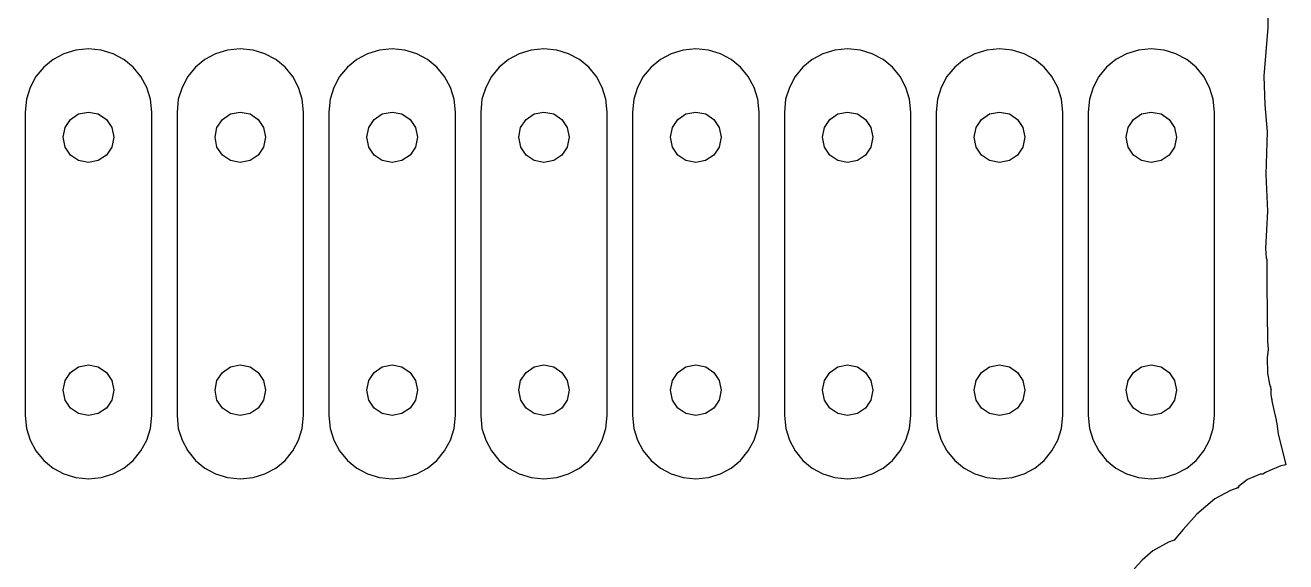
# Model space of a CAD drawing. Extents: x -2300 to 2026, y -6513 to 1502.
# Drawn here: x -2061.4 to -1961.8, y -3732.3 to -3689.8 of the extents above; entities that cross this region are included whole.
import ezdxf

# ---------------------------------------------------------------- set-up
doc = ezdxf.new("R2010")
doc.units = 0

msp = doc.modelspace()

# ---------------------------------------------------------------- linework, layer by layer
at = {"layer": 'Layer 1'}
for p, q in [((-1963.209468, -3685.969521), (-1963.239969, -3690.010221)), ((-1963.239969, -3690.010221), (-1963.546398, -3693.854921)), ((-2058.389872, -3692.091734), (-2059.239378, -3692.551688)), ((-2057.450143, -3691.801235), (-2058.389872, -3692.091734)), ((-2056.44, -3691.7), (-2057.450143, -3691.801235)), ((-2056.44019, -3691.70003), (-2056.44, -3691.7)), ((-2055.430048, -3691.801265), (-2056.44019, -3691.70003)), ((-2054.490321, -3692.091764), (-2055.430048, -3691.801265)), ((-2053.640818, -3692.551718), (-2054.490321, -3692.091764)), ((-2046.389872, -3692.091734), (-2047.239378, -3692.551688)), ((-2045.450143, -3691.801235), (-2046.389872, -3692.091734)), ((-2044.44, -3691.7), (-2045.450143, -3691.801235)), ((-2044.44019, -3691.70003), (-2044.44, -3691.7)), ((-2043.430048, -3691.801265), (-2044.44019, -3691.70003)), ((-2042.490321, -3692.091764), (-2043.430048, -3691.801265)), ((-2041.640818, -3692.551718), (-2042.490321, -3692.091764)), ((-2034.389884, -3692.091734), (-2035.239394, -3692.551688)), ((-2033.450149, -3691.801235), (-2034.389884, -3692.091734)), ((-2032.44, -3691.7), (-2033.450149, -3691.801235)), ((-2032.44019, -3691.70003), (-2032.44, -3691.7)), ((-2031.430048, -3691.801265), (-2032.44019, -3691.70003)), ((-2030.490321, -3692.091764), (-2031.430048, -3691.801265)), ((-2029.640818, -3692.551718), (-2030.490321, -3692.091764)), ((-2022.389881, -3692.091734), (-2023.239387, -3692.551688)), ((-2021.450149, -3691.801235), (-2022.389881, -3692.091734)), ((-2020.44, -3691.7), (-2021.450149, -3691.801235)), ((-2020.44019, -3691.70003), (-2020.44, -3691.7)), ((-2019.430048, -3691.801265), (-2020.44019, -3691.70003)), ((-2018.490321, -3692.091764), (-2019.430048, -3691.801265)), ((-2017.640818, -3692.551718), (-2018.490321, -3692.091764)), ((-2010.389872, -3692.091734), (-2011.239378, -3692.551688)), ((-2009.450143, -3691.801235), (-2010.389872, -3692.091734)), ((-2008.44, -3691.7), (-2009.450143, -3691.801235)), ((-2008.44019, -3691.70003), (-2008.44, -3691.7)), ((-2007.430048, -3691.801265), (-2008.44019, -3691.70003)), ((-2006.490321, -3692.091764), (-2007.430048, -3691.801265)), ((-2005.640818, -3692.551718), (-2006.490321, -3692.091764)), ((-1998.389872, -3692.091734), (-1999.239378, -3692.551688)), ((-1997.450143, -3691.801235), (-1998.389872, -3692.091734)), ((-1996.44, -3691.7), (-1997.450143, -3691.801235)), ((-1996.44019, -3691.70003), (-1996.44, -3691.7)), ((-1995.430048, -3691.801265), (-1996.44019, -3691.70003)), ((-1994.490321, -3692.091764), (-1995.430048, -3691.801265)), ((-1993.640818, -3692.551718), (-1994.490321, -3692.091764)), ((-1986.389872, -3692.091734), (-1987.239378, -3692.551688)), ((-1985.450143, -3691.801235), (-1986.389872, -3692.091734)), ((-1984.44, -3691.7), (-1985.450143, -3691.801235)), ((-1984.44019, -3691.70003), (-1984.44, -3691.7)), ((-1983.430048, -3691.801265), (-1984.44019, -3691.70003)), ((-1982.490321, -3692.091764), (-1983.430048, -3691.801265)), ((-1981.640818, -3692.551718), (-1982.490321, -3692.091764)), ((-1974.389872, -3692.091734), (-1975.239378, -3692.551688)), ((-1973.450143, -3691.801235), (-1974.389872, -3692.091734)), ((-1972.44, -3691.7), (-1973.450143, -3691.801235)), ((-1972.44019, -3691.70003), (-1972.44, -3691.7)), ((-1971.430048, -3691.801265), (-1972.44019, -3691.70003)), ((-1970.490321, -3692.091764), (-1971.430048, -3691.801265)), ((-1969.640818, -3692.551718), (-1970.490321, -3692.091764)), ((-2059.978851, -3693.161288), (-2060.588481, -3693.900725)), ((-2059.239378, -3692.551688), (-2059.978851, -3693.161288)), ((-2052.901349, -3693.161318), (-2053.640818, -3692.551718)), ((-2052.291723, -3693.900755), (-2052.901349, -3693.161318)), ((-2047.978851, -3693.161288), (-2048.588481, -3693.900725)), ((-2047.239378, -3692.551688), (-2047.978851, -3693.161288)), ((-2040.901349, -3693.161318), (-2041.640818, -3692.551718)), ((-2040.291723, -3693.900755), (-2040.901349, -3693.161318)), ((-2035.978869, -3693.161288), (-2036.5885, -3693.900725)), ((-2035.239394, -3692.551688), (-2035.978869, -3693.161288)), ((-2028.901349, -3693.161318), (-2029.640818, -3692.551718)), ((-2028.291723, -3693.900755), (-2028.901349, -3693.161318)), ((-2023.978859, -3693.161288), (-2024.588486, -3693.900725)), ((-2023.239387, -3692.551688), (-2023.978859, -3693.161288)), ((-2016.901349, -3693.161318), (-2017.640818, -3692.551718)), ((-2016.291723, -3693.900755), (-2016.901349, -3693.161318)), ((-2011.978851, -3693.161288), (-2012.588481, -3693.900725)), ((-2011.239378, -3692.551688), (-2011.978851, -3693.161288)), ((-2004.901349, -3693.161318), (-2005.640818, -3692.551718)), ((-2004.291723, -3693.900755), (-2004.901349, -3693.161318)), ((-1999.978851, -3693.161288), (-2000.588481, -3693.900725)), ((-1999.239378, -3692.551688), (-1999.978851, -3693.161288)), ((-1992.901349, -3693.161318), (-1993.640818, -3692.551718)), ((-1992.291723, -3693.900755), (-1992.901349, -3693.161318)), ((-1987.978851, -3693.161288), (-1988.588481, -3693.900725)), ((-1987.239378, -3692.551688), (-1987.978851, -3693.161288)), ((-1980.901349, -3693.161318), (-1981.640818, -3692.551718)), ((-1980.291723, -3693.900755), (-1980.901349, -3693.161318)), ((-1975.978851, -3693.161288), (-1976.588481, -3693.900725)), ((-1975.239378, -3692.551688), (-1975.978851, -3693.161288)), ((-1968.901349, -3693.161318), (-1969.640818, -3692.551718)), ((-1968.291723, -3693.900755), (-1968.901349, -3693.161318)), ((-2060.588481, -3693.900725), (-2061.048457, -3694.75019)), ((-2051.83175, -3694.75022), (-2052.291723, -3693.900755)), ((-2048.588481, -3693.900725), (-2049.048457, -3694.75019)), ((-2039.83175, -3694.75022), (-2040.291723, -3693.900755)), ((-2036.5885, -3693.900725), (-2037.048477, -3694.75019)), ((-2027.83175, -3694.75022), (-2028.291723, -3693.900755)), ((-2024.588486, -3693.900725), (-2025.04846, -3694.75019)), ((-2015.83175, -3694.75022), (-2016.291723, -3693.900755)), ((-2012.588481, -3693.900725), (-2013.048457, -3694.75019)), ((-2003.83175, -3694.75022), (-2004.291723, -3693.900755)), ((-2000.588481, -3693.900725), (-2001.048457, -3694.75019)), ((-1991.83175, -3694.75022), (-1992.291723, -3693.900755)), ((-1988.588481, -3693.900725), (-1989.048457, -3694.75019)), ((-1979.83175, -3694.75022), (-1980.291723, -3693.900755)), ((-1976.588481, -3693.900725), (-1977.048457, -3694.75019)), ((-1967.83175, -3694.75022), (-1968.291723, -3693.900755)), ((-1963.546398, -3693.854921), (-1963.458017, -3696.146309)), ((-2061.048457, -3694.75019), (-2061.33897, -3695.689875)), ((-2051.541239, -3695.689905), (-2051.83175, -3694.75022)), ((-2049.048457, -3694.75019), (-2049.33897, -3695.689875)), ((-2039.541239, -3695.689905), (-2039.83175, -3694.75022)), ((-2037.048477, -3694.75019), (-2037.33899, -3695.689875)), ((-2027.541239, -3695.689905), (-2027.83175, -3694.75022)), ((-2025.04846, -3694.75019), (-2025.338971, -3695.689875)), ((-2015.541239, -3695.689905), (-2015.83175, -3694.75022)), ((-2013.048457, -3694.75019), (-2013.33897, -3695.689875)), ((-2003.541239, -3695.689905), (-2003.83175, -3694.75022)), ((-2001.048457, -3694.75019), (-2001.33897, -3695.689875)), ((-1991.541239, -3695.689905), (-1991.83175, -3694.75022)), ((-1989.048457, -3694.75019), (-1989.33897, -3695.689875)), ((-1979.541239, -3695.689905), (-1979.83175, -3694.75022)), ((-1977.048457, -3694.75019), (-1977.33897, -3695.689875)), ((-1967.541239, -3695.689905), (-1967.83175, -3694.75022)), ((-2061.33897, -3695.689875), (-2061.44021, -3696.69997)), ((-2051.44, -3696.7), (-2051.541239, -3695.689905)), ((-2049.33897, -3695.689875), (-2049.44021, -3696.69997)), ((-2039.44, -3696.7), (-2039.541239, -3695.689905)), ((-2037.33899, -3695.689875), (-2037.44023, -3696.69997)), ((-2027.44, -3696.7), (-2027.541239, -3695.689905)), ((-2025.338971, -3695.689875), (-2025.44021, -3696.69997)), ((-2015.44, -3696.7), (-2015.541239, -3695.689905)), ((-2013.33897, -3695.689875), (-2013.44021, -3696.69997)), ((-2003.44, -3696.7), (-2003.541239, -3695.689905)), ((-2001.33897, -3695.689875), (-2001.44021, -3696.69997)), ((-1991.44, -3696.7), (-1991.541239, -3695.689905)), ((-1989.33897, -3695.689875), (-1989.44021, -3696.69997)), ((-1979.44, -3696.7), (-1979.541239, -3695.689905)), ((-1977.33897, -3695.689875), (-1977.44021, -3696.69997)), ((-1967.44, -3696.7), (-1967.541239, -3695.689905)), ((-1963.458017, -3696.146309), (-1963.296293, -3698.264351)), ((-2061.44021, -3696.69997), (-2061.44, -3720.7)), ((-2057.85418, -3697.285888), (-2057.218501, -3696.857306)), ((-2057.218501, -3696.857306), (-2056.44, -3696.69997)), ((-2056.44, -3696.69997), (-2055.661412, -3696.857099)), ((-2056.44, -3696.69997), (-2056.44, -3696.69997)), ((-2055.661412, -3696.857099), (-2055.025703, -3697.28565)), ((-2051.4396, -3720.7), (-2051.44, -3696.7)), ((-2049.44021, -3696.69997), (-2049.44, -3720.7)), ((-2045.854171, -3697.285888), (-2045.218492, -3696.857306)), ((-2045.218492, -3696.857306), (-2044.44, -3696.69997)), ((-2044.44, -3696.69997), (-2043.661412, -3696.857099)), ((-2044.44, -3696.69997), (-2044.44, -3696.69997)), ((-2043.661412, -3696.857099), (-2043.025703, -3697.28565)), ((-2039.4396, -3720.7), (-2039.44, -3696.7)), ((-2037.44023, -3696.69997), (-2037.44, -3720.7)), ((-2033.85418, -3697.285888), (-2033.218501, -3696.857306)), ((-2033.218501, -3696.857306), (-2032.44, -3696.69997)), ((-2032.44, -3696.69997), (-2031.661412, -3696.857099)), ((-2032.44, -3696.69997), (-2032.44, -3696.69997)), ((-2031.661412, -3696.857099), (-2031.025703, -3697.28565)), ((-2027.43958, -3720.7), (-2027.44, -3696.7)), ((-2025.44021, -3696.69997), (-2025.44, -3720.7)), ((-2021.85418, -3697.285888), (-2021.218501, -3696.857306)), ((-2021.218501, -3696.857306), (-2020.44, -3696.69997)), ((-2020.44, -3696.69997), (-2019.661412, -3696.857099)), ((-2020.44, -3696.69997), (-2020.44, -3696.69997)), ((-2019.661412, -3696.857099), (-2019.025703, -3697.28565)), ((-2015.4396, -3720.7), (-2015.44, -3696.7)), ((-2013.44021, -3696.69997), (-2013.44, -3720.7)), ((-2009.854162, -3697.285888), (-2009.218489, -3696.857306)), ((-2009.218489, -3696.857306), (-2008.44, -3696.69997)), ((-2008.44, -3696.69997), (-2007.661412, -3696.857099)), ((-2008.44, -3696.69997), (-2008.44, -3696.69997)), ((-2007.661412, -3696.857099), (-2007.0257, -3697.28565)), ((-2003.4396, -3720.7), (-2003.44, -3696.7)), ((-2001.44021, -3696.69997), (-2001.44, -3720.7)), ((-1997.854162, -3697.285888), (-1997.218489, -3696.857306)), ((-1997.218489, -3696.857306), (-1996.44, -3696.69997)), ((-1996.44, -3696.69997), (-1995.661412, -3696.857099)), ((-1996.44, -3696.69997), (-1996.44, -3696.69997)), ((-1995.661412, -3696.857099), (-1995.0257, -3697.28565)), ((-1991.4396, -3720.7), (-1991.44, -3696.7)), ((-1989.44021, -3696.69997), (-1989.44, -3720.7)), ((-1985.854162, -3697.285809), (-1985.218489, -3696.857218)), ((-1985.218489, -3696.857218), (-1984.44, -3696.69997)), ((-1984.44, -3696.69997), (-1983.661412, -3696.857099)), ((-1984.44, -3696.69997), (-1984.44, -3696.69997)), ((-1983.661412, -3696.857099), (-1983.0257, -3697.28565)), ((-1979.4396, -3720.7), (-1979.44, -3696.7)), ((-1977.44021, -3696.69997), (-1977.44, -3720.7)), ((-1973.854162, -3697.285809), (-1973.218489, -3696.857218)), ((-1973.218489, -3696.857218), (-1972.44, -3696.69997)), ((-1972.44, -3696.69997), (-1971.661412, -3696.857099)), ((-1972.44, -3696.69997), (-1972.44, -3696.69997)), ((-1971.661412, -3696.857099), (-1971.0257, -3697.28565)), ((-1967.4396, -3720.7), (-1967.44, -3696.7)), ((-2058.43988, -3698.7), (-2058.282739, -3697.921517)), ((-2058.282739, -3697.921517), (-2057.85418, -3697.285888)), ((-2055.025703, -3697.28565), (-2054.597177, -3697.921368)), ((-2054.597177, -3697.921368), (-2054.44014, -3698.7)), ((-2046.43988, -3698.7), (-2046.282736, -3697.921517)), ((-2046.282736, -3697.921517), (-2045.854171, -3697.285888)), ((-2043.025703, -3697.28565), (-2042.597177, -3697.921368)), ((-2042.597177, -3697.921368), (-2042.44014, -3698.7)), ((-2034.43988, -3698.7), (-2034.282739, -3697.921517)), ((-2034.282739, -3697.921517), (-2033.85418, -3697.285888)), ((-2031.025703, -3697.28565), (-2030.597177, -3697.921368)), ((-2030.597177, -3697.921368), (-2030.44014, -3698.7)), ((-2022.43988, -3698.7), (-2022.282739, -3697.921517)), ((-2022.282739, -3697.921517), (-2021.85418, -3697.285888)), ((-2019.025703, -3697.28565), (-2018.597177, -3697.921368)), ((-2018.597177, -3697.921368), (-2018.44014, -3698.7)), ((-2010.43986, -3698.7), (-2010.282719, -3697.921517)), ((-2010.282719, -3697.921517), (-2009.854162, -3697.285888)), ((-2007.0257, -3697.28565), (-2006.597168, -3697.921368)), ((-2006.597168, -3697.921368), (-2006.44012, -3698.7)), ((-1998.43986, -3698.7), (-1998.282719, -3697.921517)), ((-1998.282719, -3697.921517), (-1997.854162, -3697.285888)), ((-1995.0257, -3697.28565), (-1994.597168, -3697.921368)), ((-1994.597168, -3697.921368), (-1994.44012, -3698.7)), ((-1986.43986, -3698.7), (-1986.282719, -3697.921488)), ((-1986.282719, -3697.921488), (-1985.854162, -3697.285809)), ((-1983.0257, -3697.28565), (-1982.597168, -3697.921368)), ((-1982.597168, -3697.921368), (-1982.44012, -3698.7)), ((-1974.43986, -3698.7), (-1974.282719, -3697.921488)), ((-1974.282719, -3697.921488), (-1973.854162, -3697.285809)), ((-1971.0257, -3697.28565), (-1970.597168, -3697.921368)), ((-1970.597168, -3697.921368), (-1970.44012, -3698.7)), ((-2058.282615, -3699.478453), (-2058.43988, -3698.7)), ((-2054.44014, -3698.7), (-2054.597353, -3699.478542)), ((-2046.282615, -3699.478453), (-2046.43988, -3698.7)), ((-2042.44014, -3698.7), (-2042.597353, -3699.478542)), ((-2034.282615, -3699.478453), (-2034.43988, -3698.7)), ((-2030.44014, -3698.7), (-2030.597353, -3699.478542)), ((-2022.282615, -3699.478453), (-2022.43988, -3698.7)), ((-2018.44014, -3698.7), (-2018.597356, -3699.478542)), ((-2010.282602, -3699.478453), (-2010.43986, -3698.7)), ((-2006.44012, -3698.7), (-2006.597345, -3699.478542)), ((-1998.282602, -3699.478453), (-1998.43986, -3698.7)), ((-1994.44012, -3698.7), (-1994.597345, -3699.478542)), ((-1986.282602, -3699.478364), (-1986.43986, -3698.7)), ((-1982.44012, -3698.7), (-1982.597345, -3699.478542)), ((-1974.282602, -3699.478364), (-1974.43986, -3698.7)), ((-1970.44012, -3698.7), (-1970.597345, -3699.478542)), ((-1963.296293, -3698.264351), (-1963.387246, -3701.627931)), ((-2057.853993, -3700.114192), (-2058.282615, -3699.478453)), ((-2057.218344, -3700.542842), (-2057.853993, -3700.114192)), ((-2055.025917, -3700.11427), (-2055.661559, -3700.542871)), ((-2054.597353, -3699.478542), (-2055.025917, -3700.11427)), ((-2045.853993, -3700.114192), (-2046.282615, -3699.478453)), ((-2045.218344, -3700.542842), (-2045.853993, -3700.114192)), ((-2043.025917, -3700.11427), (-2043.661559, -3700.542871)), ((-2042.597353, -3699.478542), (-2043.025917, -3700.11427)), ((-2033.853993, -3700.114192), (-2034.282615, -3699.478453)), ((-2033.218344, -3700.542842), (-2033.853993, -3700.114192)), ((-2031.025917, -3700.11427), (-2031.661559, -3700.542871)), ((-2030.597353, -3699.478542), (-2031.025917, -3700.11427)), ((-2021.853993, -3700.114192), (-2022.282615, -3699.478453)), ((-2021.218344, -3700.542842), (-2021.853993, -3700.114192)), ((-2019.025925, -3700.11427), (-2019.661567, -3700.542871)), ((-2018.597356, -3699.478542), (-2019.025925, -3700.11427)), ((-2009.853979, -3700.114192), (-2010.282602, -3699.478453)), ((-2009.218331, -3700.542842), (-2009.853979, -3700.114192)), ((-2007.025916, -3700.11427), (-2007.661559, -3700.542871)), ((-2006.597345, -3699.478542), (-2007.025916, -3700.11427)), ((-1997.853979, -3700.114192), (-1998.282602, -3699.478453)), ((-1997.218331, -3700.542842), (-1997.853979, -3700.114192)), ((-1995.025916, -3700.11427), (-1995.661559, -3700.542871)), ((-1994.597345, -3699.478542), (-1995.025916, -3700.11427)), ((-1985.853979, -3700.114112), (-1986.282602, -3699.478364)), ((-1985.218331, -3700.542812), (-1985.853979, -3700.114112)), ((-1983.025916, -3700.11427), (-1983.661559, -3700.542871)), ((-1982.597345, -3699.478542), (-1983.025916, -3700.11427)), ((-1973.853979, -3700.114112), (-1974.282602, -3699.478364)), ((-1973.218331, -3700.542812), (-1973.853979, -3700.114112)), ((-1971.025916, -3700.11427), (-1971.661559, -3700.542871)), ((-1970.597345, -3699.478542), (-1971.025916, -3700.11427)), ((-2056.44, -3700.70003), (-2057.218344, -3700.542842)), ((-2055.661559, -3700.542871), (-2056.44, -3700.70003)), ((-2044.44, -3700.70003), (-2045.218344, -3700.542842)), ((-2043.661559, -3700.542871), (-2044.44, -3700.70003)), ((-2032.44, -3700.70003), (-2033.218344, -3700.542842)), ((-2031.661559, -3700.542871), (-2032.44, -3700.70003)), ((-2020.44, -3700.70003), (-2021.218344, -3700.542842)), ((-2019.661567, -3700.542871), (-2020.44, -3700.70003)), ((-2008.44, -3700.70003), (-2009.218331, -3700.542842)), ((-2007.661559, -3700.542871), (-2008.44, -3700.70003)), ((-1996.44, -3700.70003), (-1997.218331, -3700.542842)), ((-1995.661559, -3700.542871), (-1996.44, -3700.70003)), ((-1984.44, -3700.70003), (-1985.218331, -3700.542812)), ((-1983.661559, -3700.542871), (-1984.44, -3700.70003)), ((-1972.44, -3700.70003), (-1973.218331, -3700.542812)), ((-1971.661559, -3700.542871), (-1972.44, -3700.70003)), ((-1963.387246, -3701.627931), (-1963.246171, -3704.536861)), ((-1963.246171, -3704.536861), (-1963.405323, -3707.502511)), ((-1963.405323, -3707.502511), (-1963.350195, -3708.229028)), ((-1963.350195, -3708.229028), (-1963.298368, -3708.354678)), ((-1963.298368, -3708.354678), (-1963.316995, -3710.349418)), ((-1963.316995, -3710.349418), (-1963.261179, -3714.813668)), ((-1963.261179, -3714.813668), (-1963.192959, -3715.468986)), ((-1963.192959, -3715.468986), (-1963.275024, -3716.128034)), ((-2057.85418, -3717.285709), (-2057.218501, -3716.857118)), ((-2057.218501, -3716.857118), (-2056.44, -3716.69987)), ((-2056.44, -3716.69987), (-2055.661412, -3716.856999)), ((-2056.44, -3716.69987), (-2056.44, -3716.69987)), ((-2055.661412, -3716.856999), (-2055.025703, -3717.28555)), ((-2045.854171, -3717.285709), (-2045.218492, -3716.857118)), ((-2045.218492, -3716.857118), (-2044.44, -3716.69987)), ((-2044.44, -3716.69987), (-2043.661412, -3716.856999)), ((-2044.44, -3716.69987), (-2044.44, -3716.69987)), ((-2043.661412, -3716.856999), (-2043.025703, -3717.28555)), ((-2033.85418, -3717.285709), (-2033.218501, -3716.857118)), ((-2033.218501, -3716.857118), (-2032.44, -3716.69987)), ((-2032.44, -3716.69987), (-2031.661412, -3716.856999)), ((-2032.44, -3716.69987), (-2032.44, -3716.69987)), ((-2031.661412, -3716.856999), (-2031.025703, -3717.28555)), ((-2021.85418, -3717.285709), (-2021.218501, -3716.857118)), ((-2021.218501, -3716.857118), (-2020.44, -3716.69987)), ((-2020.44, -3716.69987), (-2019.661412, -3716.856999)), ((-2020.44, -3716.69987), (-2020.44, -3716.69987)), ((-2019.661412, -3716.856999), (-2019.025703, -3717.28555)), ((-2009.854162, -3717.285709), (-2009.218489, -3716.857118)), ((-2009.218489, -3716.857118), (-2008.44, -3716.69987)), ((-2008.44, -3716.69987), (-2007.661412, -3716.856999)), ((-2008.44, -3716.69987), (-2008.44, -3716.69987)), ((-2007.661412, -3716.856999), (-2007.0257, -3717.28555)), ((-1997.854162, -3717.285709), (-1997.218489, -3716.857118)), ((-1997.218489, -3716.857118), (-1996.44, -3716.69987)), ((-1996.44, -3716.69987), (-1995.661412, -3716.856999)), ((-1996.44, -3716.69987), (-1996.44, -3716.69987)), ((-1995.661412, -3716.856999), (-1995.0257, -3717.28555)), ((-1985.854162, -3717.285682), (-1985.218489, -3716.857114)), ((-1985.218489, -3716.857114), (-1984.44, -3716.69987)), ((-1984.44, -3716.69987), (-1983.661412, -3716.856966)), ((-1984.44, -3716.69987), (-1984.44, -3716.69987)), ((-1983.661412, -3716.856966), (-1983.0257, -3717.285444)), ((-1973.854162, -3717.285682), (-1973.218489, -3716.857114)), ((-1973.218489, -3716.857114), (-1972.44, -3716.69987)), ((-1972.44, -3716.69987), (-1971.661412, -3716.856966)), ((-1972.44, -3716.69987), (-1972.44, -3716.69987)), ((-1971.661412, -3716.856966), (-1971.0257, -3717.285444)), ((-1963.275024, -3716.128034), (-1963.245155, -3717.344766)), ((-2058.43988, -3718.6999), (-2058.282739, -3717.921388)), ((-2058.282739, -3717.921388), (-2057.85418, -3717.285709)), ((-2055.025703, -3717.28555), (-2054.597177, -3717.921268)), ((-2054.597177, -3717.921268), (-2054.44014, -3718.6999)), ((-2046.43988, -3718.6999), (-2046.282736, -3717.921388)), ((-2046.282736, -3717.921388), (-2045.854171, -3717.285709)), ((-2043.025703, -3717.28555), (-2042.597177, -3717.921268)), ((-2042.597177, -3717.921268), (-2042.44014, -3718.6999)), ((-2034.43988, -3718.6999), (-2034.282739, -3717.921388)), ((-2034.282739, -3717.921388), (-2033.85418, -3717.285709)), ((-2031.025703, -3717.28555), (-2030.597177, -3717.921268)), ((-2030.597177, -3717.921268), (-2030.44014, -3718.6999)), ((-2022.43988, -3718.6999), (-2022.282739, -3717.921388)), ((-2022.282739, -3717.921388), (-2021.85418, -3717.285709)), ((-2019.025703, -3717.28555), (-2018.597177, -3717.921268)), ((-2018.597177, -3717.921268), (-2018.44014, -3718.6999)), ((-2010.43986, -3718.6999), (-2010.282719, -3717.921388)), ((-2010.282719, -3717.921388), (-2009.854162, -3717.285709)), ((-2007.0257, -3717.28555), (-2006.597168, -3717.921268)), ((-2006.597168, -3717.921268), (-2006.44012, -3718.6999)), ((-1998.43986, -3718.6999), (-1998.282719, -3717.921388)), ((-1998.282719, -3717.921388), (-1997.854162, -3717.285709)), ((-1995.0257, -3717.28555), (-1994.597168, -3717.921268)), ((-1994.597168, -3717.921268), (-1994.44012, -3718.6999)), ((-1986.43986, -3718.69969), (-1986.282719, -3717.921299)), ((-1986.282719, -3717.921299), (-1985.854162, -3717.285682)), ((-1983.0257, -3717.285444), (-1982.597168, -3717.92109)), ((-1982.597168, -3717.92109), (-1982.44012, -3718.69969)), ((-1974.43986, -3718.69969), (-1974.282719, -3717.921299)), ((-1974.282719, -3717.921299), (-1973.854162, -3717.285682)), ((-1971.0257, -3717.285444), (-1970.597168, -3717.92109)), ((-1970.597168, -3717.92109), (-1970.44012, -3718.69969)), ((-1963.245155, -3717.344766), (-1963.101497, -3718.208998)), ((-2058.282615, -3719.478232), (-2058.43988, -3718.6999)), ((-2054.44014, -3718.6999), (-2054.597353, -3719.47832)), ((-2046.282615, -3719.478232), (-2046.43988, -3718.6999)), ((-2042.44014, -3718.6999), (-2042.597353, -3719.47832)), ((-2034.282615, -3719.478232), (-2034.43988, -3718.6999)), ((-2030.44014, -3718.6999), (-2030.597353, -3719.47832)), ((-2022.282615, -3719.478232), (-2022.43988, -3718.6999)), ((-2018.44014, -3718.6999), (-2018.597356, -3719.47832)), ((-2010.282602, -3719.478232), (-2010.43986, -3718.6999)), ((-2006.44012, -3718.6999), (-2006.597345, -3719.47832)), ((-1998.282602, -3719.478232), (-1998.43986, -3718.6999)), ((-1994.44012, -3718.6999), (-1994.597345, -3719.47832)), ((-1986.282602, -3719.478143), (-1986.43986, -3718.69969)), ((-1982.44012, -3718.69969), (-1982.597345, -3719.478232)), ((-1974.282602, -3719.478143), (-1974.43986, -3718.69969)), ((-1970.44012, -3718.69969), (-1970.597345, -3719.478232)), ((-1963.101497, -3718.208998), (-1963.033807, -3718.426379)), ((-1963.033807, -3718.426379), (-1963.025552, -3718.386162)), ((-1963.025552, -3718.386162), (-1963.008407, -3718.507658)), ((-1963.008407, -3718.507658), (-1962.974815, -3718.616031)), ((-1962.98, -3718.63), (-1963.000108, -3718.600578)), ((-1963.000108, -3718.600578), (-1962.986138, -3718.69985)), ((-1962.986138, -3718.69985), (-1962.995875, -3718.802085)), ((-1962.995875, -3718.802085), (-1962.981905, -3719.064128)), ((-1962.981905, -3719.064128), (-1962.890952, -3719.654253)), ((-1962.974815, -3718.616031), (-1962.98, -3718.63)), ((-2057.853993, -3720.113908), (-2058.282615, -3719.478232)), ((-2054.597353, -3719.47832), (-2055.025917, -3720.113986)), ((-2045.853993, -3720.113908), (-2046.282615, -3719.478232)), ((-2042.597353, -3719.47832), (-2043.025917, -3720.113986)), ((-2033.853993, -3720.113908), (-2034.282615, -3719.478232)), ((-2030.597353, -3719.47832), (-2031.025917, -3720.113986)), ((-2021.853993, -3720.113908), (-2022.282615, -3719.478232)), ((-2018.597356, -3719.47832), (-2019.025925, -3720.113986)), ((-2009.853979, -3720.113908), (-2010.282602, -3719.478232)), ((-2006.597345, -3719.47832), (-2007.025916, -3720.113986)), ((-1997.853979, -3720.113908), (-1998.282602, -3719.478232)), ((-1994.597345, -3719.47832), (-1995.025916, -3720.113986)), ((-1985.853979, -3720.113882), (-1986.282602, -3719.478143)), ((-1982.597345, -3719.478232), (-1983.025916, -3720.11396)), ((-1973.853979, -3720.113882), (-1974.282602, -3719.478143)), ((-1970.597345, -3719.478232), (-1971.025916, -3720.11396)), ((-1962.906773, -3719.40095), (-1962.910783, -3719.40102)), ((-1962.910783, -3719.40102), (-1962.902951, -3719.423245)), ((-1962.9, -3719.42), (-1962.906773, -3719.40095)), ((-1962.902951, -3719.423245), (-1962.9, -3719.42)), ((-1962.890952, -3719.654253), (-1962.722487, -3720.385982)), ((-2061.44, -3720.7), (-2061.33876, -3721.710095)), ((-2057.218344, -3720.542535), (-2057.853993, -3720.113908)), ((-2056.44, -3720.69972), (-2057.218344, -3720.542535)), ((-2055.661559, -3720.542564), (-2056.44, -3720.69972)), ((-2055.025917, -3720.113986), (-2055.661559, -3720.542564)), ((-2051.540839, -3721.710095), (-2051.4396, -3720.7)), ((-2049.44, -3720.7), (-2049.33876, -3721.710095)), ((-2045.218344, -3720.542535), (-2045.853993, -3720.113908)), ((-2044.44, -3720.69972), (-2045.218344, -3720.542535)), ((-2043.661559, -3720.542564), (-2044.44, -3720.69972)), ((-2043.025917, -3720.113986), (-2043.661559, -3720.542564)), ((-2039.540839, -3721.710095), (-2039.4396, -3720.7)), ((-2037.44, -3720.7), (-2037.33876, -3721.710095)), ((-2033.218344, -3720.542535), (-2033.853993, -3720.113908)), ((-2032.44, -3720.69972), (-2033.218344, -3720.542535)), ((-2031.661559, -3720.542564), (-2032.44, -3720.69972)), ((-2031.025917, -3720.113986), (-2031.661559, -3720.542564)), ((-2027.540819, -3721.710095), (-2027.43958, -3720.7)), ((-2025.44, -3720.7), (-2025.338761, -3721.710095)), ((-2021.218344, -3720.542535), (-2021.853993, -3720.113908)), ((-2020.44, -3720.69972), (-2021.218344, -3720.542535)), ((-2019.661567, -3720.542564), (-2020.44, -3720.69972)), ((-2019.025925, -3720.113986), (-2019.661567, -3720.542564)), ((-2015.540839, -3721.710095), (-2015.4396, -3720.7)), ((-2013.44, -3720.7), (-2013.33876, -3721.710095)), ((-2009.218331, -3720.542535), (-2009.853979, -3720.113908)), ((-2008.44, -3720.69972), (-2009.218331, -3720.542535)), ((-2007.661559, -3720.542564), (-2008.44, -3720.69972)), ((-2007.025916, -3720.113986), (-2007.661559, -3720.542564)), ((-2003.540839, -3721.710095), (-2003.4396, -3720.7)), ((-2001.44, -3720.7), (-2001.33876, -3721.710095)), ((-1997.218331, -3720.542535), (-1997.853979, -3720.113908)), ((-1996.44, -3720.69972), (-1997.218331, -3720.542535)), ((-1995.661559, -3720.542564), (-1996.44, -3720.69972)), ((-1995.025916, -3720.113986), (-1995.661559, -3720.542564)), ((-1991.540839, -3721.710095), (-1991.4396, -3720.7)), ((-1989.44, -3720.7), (-1989.33876, -3721.710165)), ((-1985.218331, -3720.542532), (-1985.853979, -3720.113882)), ((-1984.44, -3720.69972), (-1985.218331, -3720.542532)), ((-1983.661559, -3720.542561), (-1984.44, -3720.69972)), ((-1983.025916, -3720.11396), (-1983.661559, -3720.542561)), ((-1979.540839, -3721.710168), (-1979.4396, -3720.7)), ((-1977.44, -3720.7), (-1977.33876, -3721.710165)), ((-1973.218331, -3720.542532), (-1973.853979, -3720.113882)), ((-1972.44, -3720.69972), (-1973.218331, -3720.542532)), ((-1971.661559, -3720.542561), (-1972.44, -3720.69972)), ((-1971.025916, -3720.11396), (-1971.661559, -3720.542561)), ((-1967.540839, -3721.710168), (-1967.4396, -3720.7)), ((-1962.722487, -3720.385982), (-1962.640551, -3720.715334)), ((-1962.640551, -3720.715334), (-1962.618114, -3720.793227)), ((-1962.618114, -3720.793227), (-1962.529214, -3721.348215)), ((-2061.33876, -3721.710095), (-2061.048247, -3722.64978)), ((-2051.83135, -3722.64978), (-2051.540839, -3721.710095)), ((-2049.33876, -3721.710095), (-2049.048247, -3722.64978)), ((-2039.83135, -3722.64978), (-2039.540839, -3721.710095)), ((-2037.33876, -3721.710095), (-2037.048247, -3722.64978)), ((-2027.83133, -3722.64978), (-2027.540819, -3721.710095)), ((-2025.338761, -3721.710095), (-2025.04825, -3722.64978)), ((-2015.83135, -3722.64978), (-2015.540839, -3721.710095)), ((-2013.33876, -3721.710095), (-2013.048247, -3722.64978)), ((-2003.83135, -3722.64978), (-2003.540839, -3721.710095)), ((-2001.33876, -3721.710095), (-2001.048247, -3722.64978)), ((-1991.83135, -3722.64978), (-1991.540839, -3721.710095)), ((-1989.33876, -3721.710165), (-1989.048247, -3722.649903)), ((-1979.83135, -3722.649907), (-1979.540839, -3721.710168)), ((-1977.33876, -3721.710165), (-1977.048247, -3722.649903)), ((-1967.83135, -3722.649907), (-1967.540839, -3721.710168)), ((-1962.529214, -3721.348215), (-1962.427932, -3722.131591)), ((-2061.048247, -3722.64978), (-2060.588271, -3723.499245)), ((-2052.291323, -3723.499245), (-2051.83135, -3722.64978)), ((-2049.048247, -3722.64978), (-2048.588271, -3723.499245)), ((-2040.291323, -3723.499245), (-2039.83135, -3722.64978)), ((-2037.048247, -3722.64978), (-2036.58827, -3723.499245)), ((-2028.291303, -3723.499245), (-2027.83133, -3722.64978)), ((-2025.04825, -3722.64978), (-2024.588276, -3723.499245)), ((-2016.291323, -3723.499245), (-2015.83135, -3722.64978)), ((-2013.048247, -3722.64978), (-2012.588271, -3723.499245)), ((-2004.291323, -3723.499245), (-2003.83135, -3722.64978)), ((-2001.048247, -3722.64978), (-2000.588271, -3723.499245)), ((-1992.291323, -3723.499245), (-1991.83135, -3722.64978)), ((-1989.048247, -3722.649903), (-1988.588271, -3723.499407)), ((-1980.291323, -3723.499412), (-1979.83135, -3722.649907)), ((-1977.048247, -3722.649903), (-1976.588271, -3723.499407)), ((-1968.291323, -3723.499412), (-1967.83135, -3722.649907)), ((-1962.427932, -3722.131591), (-1961.812471, -3724.604911)), ((-2060.588271, -3723.499245), (-2059.978641, -3724.238682)), ((-2052.900949, -3724.238682), (-2052.291323, -3723.499245)), ((-2048.588271, -3723.499245), (-2047.978641, -3724.238682)), ((-2040.900949, -3724.238682), (-2040.291323, -3723.499245)), ((-2036.58827, -3723.499245), (-2035.978639, -3724.238682)), ((-2028.900929, -3724.238682), (-2028.291303, -3723.499245)), ((-2024.588276, -3723.499245), (-2023.978649, -3724.238682)), ((-2016.900949, -3724.238682), (-2016.291323, -3723.499245)), ((-2012.588271, -3723.499245), (-2011.978641, -3724.238682)), ((-2004.900949, -3724.238682), (-2004.291323, -3723.499245)), ((-2000.588271, -3723.499245), (-1999.978641, -3724.238682)), ((-1992.900949, -3724.238682), (-1992.291323, -3723.499245)), ((-1988.588271, -3723.499407), (-1987.978641, -3724.238871)), ((-1980.900949, -3724.238875), (-1980.291323, -3723.499412)), ((-1976.588271, -3723.499407), (-1975.978641, -3724.238871)), ((-1968.900949, -3724.238875), (-1968.291323, -3723.499412)), ((-2059.978641, -3724.238682), (-2059.239168, -3724.848282)), ((-2059.239168, -3724.848282), (-2058.389662, -3725.308236)), ((-2054.489921, -3725.308236), (-2053.640418, -3724.848282)), ((-2053.640418, -3724.848282), (-2052.900949, -3724.238682)), ((-2047.978641, -3724.238682), (-2047.239168, -3724.848282)), ((-2047.239168, -3724.848282), (-2046.389662, -3725.308236)), ((-2042.489921, -3725.308236), (-2041.640418, -3724.848282)), ((-2041.640418, -3724.848282), (-2040.900949, -3724.238682)), ((-2035.978639, -3724.238682), (-2035.239164, -3724.848282)), ((-2035.239164, -3724.848282), (-2034.389654, -3725.308236)), ((-2030.489901, -3725.308236), (-2029.640398, -3724.848282)), ((-2029.640398, -3724.848282), (-2028.900929, -3724.238682)), ((-2023.978649, -3724.238682), (-2023.239177, -3724.848282)), ((-2023.239177, -3724.848282), (-2022.389671, -3725.308236)), ((-2018.489921, -3725.308236), (-2017.640418, -3724.848282)), ((-2017.640418, -3724.848282), (-2016.900949, -3724.238682)), ((-2011.978641, -3724.238682), (-2011.239168, -3724.848282)), ((-2011.239168, -3724.848282), (-2010.389662, -3725.308236)), ((-2006.489921, -3725.308236), (-2005.640418, -3724.848282)), ((-2005.640418, -3724.848282), (-2004.900949, -3724.238682)), ((-1999.978641, -3724.238682), (-1999.239168, -3724.848282)), ((-1999.239168, -3724.848282), (-1998.389662, -3725.308236)), ((-1994.489921, -3725.308236), (-1993.640418, -3724.848282)), ((-1993.640418, -3724.848282), (-1992.900949, -3724.238682)), ((-1987.978641, -3724.238871), (-1987.239168, -3724.848488)), ((-1987.239168, -3724.848488), (-1986.389662, -3725.308451)), ((-1982.489921, -3725.308453), (-1981.640418, -3724.848491)), ((-1981.640418, -3724.848491), (-1980.900949, -3724.238875)), ((-1975.978641, -3724.238871), (-1975.239168, -3724.848488)), ((-1975.239168, -3724.848488), (-1974.389662, -3725.308451)), ((-1970.489921, -3725.308453), (-1969.640418, -3724.848491)), ((-1969.640418, -3724.848491), (-1968.900949, -3724.238875)), ((-1963.086301, -3725.03163), (-1963.40979, -3725.211546)), ((-1962.205578, -3724.676824), (-1963.086301, -3725.03163)), ((-1961.812471, -3724.604911), (-1962.205578, -3724.676824)), ((-2058.389662, -3725.308236), (-2057.449933, -3725.598735)), ((-2057.449933, -3725.598735), (-2056.43979, -3725.69997)), ((-2056.43979, -3725.69997), (-2055.429648, -3725.598735)), ((-2055.429648, -3725.598735), (-2054.489921, -3725.308236)), ((-2046.389662, -3725.308236), (-2045.449933, -3725.598735)), ((-2045.449933, -3725.598735), (-2044.43979, -3725.69997)), ((-2044.43979, -3725.69997), (-2043.429648, -3725.598735)), ((-2043.429648, -3725.598735), (-2042.489921, -3725.308236)), ((-2034.389654, -3725.308236), (-2033.449919, -3725.598735)), ((-2033.449919, -3725.598735), (-2032.43977, -3725.69997)), ((-2032.43977, -3725.69997), (-2031.429628, -3725.598735)), ((-2031.429628, -3725.598735), (-2030.489901, -3725.308236)), ((-2022.389671, -3725.308236), (-2021.449939, -3725.598735)), ((-2021.449939, -3725.598735), (-2020.43979, -3725.69997)), ((-2020.43979, -3725.69997), (-2019.429648, -3725.598735)), ((-2019.429648, -3725.598735), (-2018.489921, -3725.308236)), ((-2010.389662, -3725.308236), (-2009.449933, -3725.598735)), ((-2009.449933, -3725.598735), (-2008.43979, -3725.69997)), ((-2008.43979, -3725.69997), (-2007.429648, -3725.598735)), ((-2007.429648, -3725.598735), (-2006.489921, -3725.308236)), ((-1998.389662, -3725.308236), (-1997.449933, -3725.598735)), ((-1997.449933, -3725.598735), (-1996.43979, -3725.69997)), ((-1996.43979, -3725.69997), (-1995.429648, -3725.598735)), ((-1995.429648, -3725.598735), (-1994.489921, -3725.308236)), ((-1986.389662, -3725.308451), (-1985.449933, -3725.598954)), ((-1985.449933, -3725.598954), (-1984.43979, -3725.70019)), ((-1984.43979, -3725.70019), (-1983.429648, -3725.598955)), ((-1983.429648, -3725.598955), (-1982.489921, -3725.308453)), ((-1974.389662, -3725.308451), (-1973.449933, -3725.598954)), ((-1973.449933, -3725.598954), (-1972.43979, -3725.70019)), ((-1972.43979, -3725.70019), (-1971.429648, -3725.598955)), ((-1971.429648, -3725.598955), (-1970.489921, -3725.308453)), ((-1964.833481, -3725.765052), (-1965.551797, -3726.3175)), ((-1963.85044, -3725.319786), (-1964.833481, -3725.765052)), ((-1963.644401, -3725.34045), (-1963.85044, -3725.319786)), ((-1963.614429, -3725.329867), (-1963.644401, -3725.34045)), ((-1963.40979, -3725.211546), (-1963.614429, -3725.329867)), ((-1966.175806, -3726.635264), (-1967.430221, -3727.294339)), ((-1965.514051, -3726.38735), (-1966.175806, -3726.635264)), ((-1965.551797, -3726.3175), (-1965.61922, -3726.423882)), ((-1965.61922, -3726.423882), (-1965.514051, -3726.38735)), ((-1967.430221, -3727.294339), (-1968.841506, -3728.495491)), ((-1968.841506, -3728.495491), (-1969.922041, -3729.707119)), ((-1969.922041, -3729.707119), (-1970.630021, -3730.559075)), ((-1971.073043, -3730.699727), (-1972.307431, -3731.397272)), ((-1970.630021, -3730.559075), (-1971.073043, -3730.699727)), ((-1972.307431, -3731.397272), (-1973.174077, -3732.122347)), ((-1973.174077, -3732.122347), (-1973.78896, -3732.820831))]:
    msp.add_line(p, q, dxfattribs=at)

doc.saveas('drawing.dxf')
